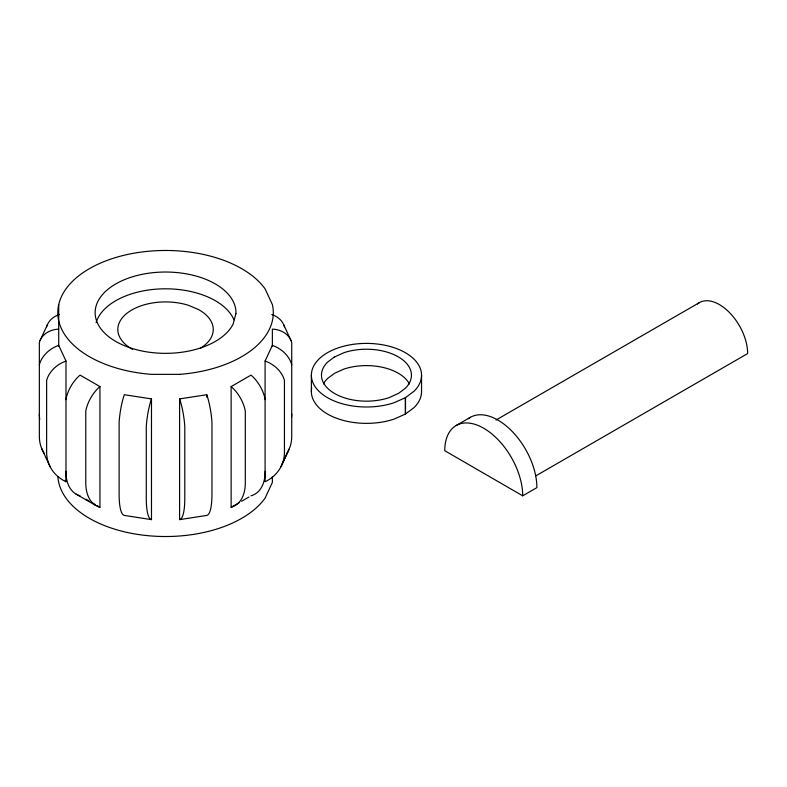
<?xml version="1.0" encoding="UTF-8"?>
<svg xmlns="http://www.w3.org/2000/svg" width="787" height="787" viewBox="0 0 787 787"><rect width="100%" height="100%" fill="white"/><g stroke="black" fill="none" stroke-linecap="round" stroke-linejoin="round"><path stroke-width="1.18" d="M40.009 340.633L47.289 324.952M265.091 361.046A26.974 21.269 24.9 0 1 284.451 380.406L284.451 452.013A50.112 39.527 24.9 0 1 265.091 481.752L265.091 361.046L272.371 345.355A26.974 21.269 24.9 0 1 291.731 364.715M282.159 464.104L289.439 448.423M280.88 466.878L288.16 451.197M405.344 414.1L414.139 407.528A55.129 31.824 0 0 0 421.547 391.611L421.547 375.251M239.504 502.47L231.132 507.3L231.132 386.584L251.023 375.104A26.974 15.573 60 0 1 265.199 399.658M241.599 501.26L248.928 497.03M456.194 425.511L470.37 417.326M496.017 420.032L699.427 302.592M535.74 475.909L747.65 353.56A39.96 23.069 60 0 0 728.851 311.927A39.96 23.069 60 0 0 697.449 303.979M522.716 495.82A55.129 31.824 60 0 0 483.769 428.276A55.129 31.824 60 0 0 444.753 450.715L522.716 495.82L536.891 487.635A55.129 31.824 60 0 0 511.511 430.755A55.129 31.824 60 0 0 468.393 418.645M179.603 398.911L206.774 394.71A26.974 5.696 81.2 0 1 211.959 422.255L211.959 493.862A50.112 10.595 81.2 0 1 206.774 515.416L179.603 519.627L179.603 398.911A26.974 5.696 81.2 0 1 184.788 426.456L184.788 498.063A50.112 10.595 81.2 0 1 179.603 519.627M151.478 398.911L124.307 394.71A26.974 5.696 -81.2 0 0 119.122 422.255L119.122 493.862A50.112 10.595 -81.2 0 0 124.307 515.416L151.478 519.627L151.478 398.911A26.974 5.696 -81.2 0 0 146.284 426.456L146.284 498.063A50.112 10.595 -81.2 0 0 151.478 519.627M97.076 505.647L99.949 507.3L99.949 386.584L80.058 375.104A26.974 15.573 -60 0 0 65.882 399.658M85.95 499.224L88.98 500.975M93.033 503.306L95.05 504.477M75.946 494.02L95.837 505.51M283.792 324.952L291.072 340.633M65.99 361.046A26.974 21.269 -24.9 0 0 46.63 380.406L46.63 452.013A50.112 39.527 -24.9 0 0 65.99 481.752L65.99 361.046L58.71 345.355A26.974 21.269 -24.9 0 0 39.35 364.715M65.291 480.247L65.99 481.752M41.642 448.423L50.201 466.878M405.364 414.11L405.344 397.73L414.139 391.159A55.129 31.824 0 0 0 400.022 349.989A55.129 31.824 0 0 0 327.481 352.694A55.129 31.824 0 0 0 322.798 394.572A55.129 31.824 0 0 0 394.11 402.718L405.521 397.661L405.521 414.021L394.11 419.087A55.129 31.824 0 0 1 336.344 418.182A55.129 31.824 0 0 1 311.711 388.011M311.377 375.202L311.377 391.572M272.371 346.241L272.371 329.114A26.974 21.269 -24.9 0 1 291.731 342.493L291.731 436.332A50.112 39.527 24.9 0 1 286.616 453.833M272.371 476.637L272.371 482.431L265.091 498.122A107.75 62.212 0 0 1 146.51 535.544A107.75 62.212 0 0 1 57.864 476.656M206.774 394.71L206.774 397.16M58.71 304.569L58.71 346.241M58.71 329.114A26.974 21.269 24.9 0 0 39.35 342.493L39.35 436.332A50.112 39.527 -24.9 0 0 44.456 453.833M46.63 326.802A26.974 21.269 24.9 0 1 59.291 314.593M200.046 348.484A47.712 27.545 0 0 0 198.491 309.537L188.437 305.297A47.712 27.545 0 0 0 127.022 313.206A47.712 27.545 0 0 0 132.59 349.389M99.949 386.584A26.974 15.573 -60 0 0 85.773 411.139L85.773 482.746A50.112 28.932 -60 0 0 99.949 507.3M231.132 386.584A26.974 15.573 60 0 1 245.308 411.139L245.308 482.746A50.112 28.932 60 0 1 231.132 507.3M265.199 471.265A50.112 28.932 60 0 1 251.023 495.82M80.058 495.82A50.112 28.932 -60 0 1 65.882 471.265M271.781 314.593A26.974 21.269 -24.9 0 1 284.451 326.802M291.731 414.1A50.112 39.527 -24.9 0 1 291.583 417.277M39.753 419.412A50.112 39.527 24.9 0 1 39.35 414.1M96.122 322.631A70.417 40.658 0 0 1 163.086 288.829A70.417 40.658 0 0 1 233.965 319.856M409.456 383.958A45.016 25.991 0 0 0 343.949 369.064L334.701 373.215L327.49 378.567A45.016 25.991 0 0 0 323.467 383.908M235.943 313.629L233.119 324.116A70.417 40.658 0 0 1 119.034 343.211A70.417 40.658 0 0 1 137.272 275.45A70.417 40.658 0 0 1 235.943 313.629M334.239 357.111L327.49 362.197A45.016 25.991 0 0 0 334.701 393.569A45.016 25.991 0 0 0 389.044 397.671L398.625 393.313L405.384 388.237A45.016 25.991 0 0 0 398.291 356.855A45.016 25.991 0 0 0 343.949 352.694L334.239 357.111M179.603 374.356L151.478 374.356A107.75 62.212 0 0 1 80.058 274.811A107.75 62.212 0 0 1 265.091 288.878L272.371 304.569A107.75 62.212 0 0 1 179.603 374.356"/></g></svg>
